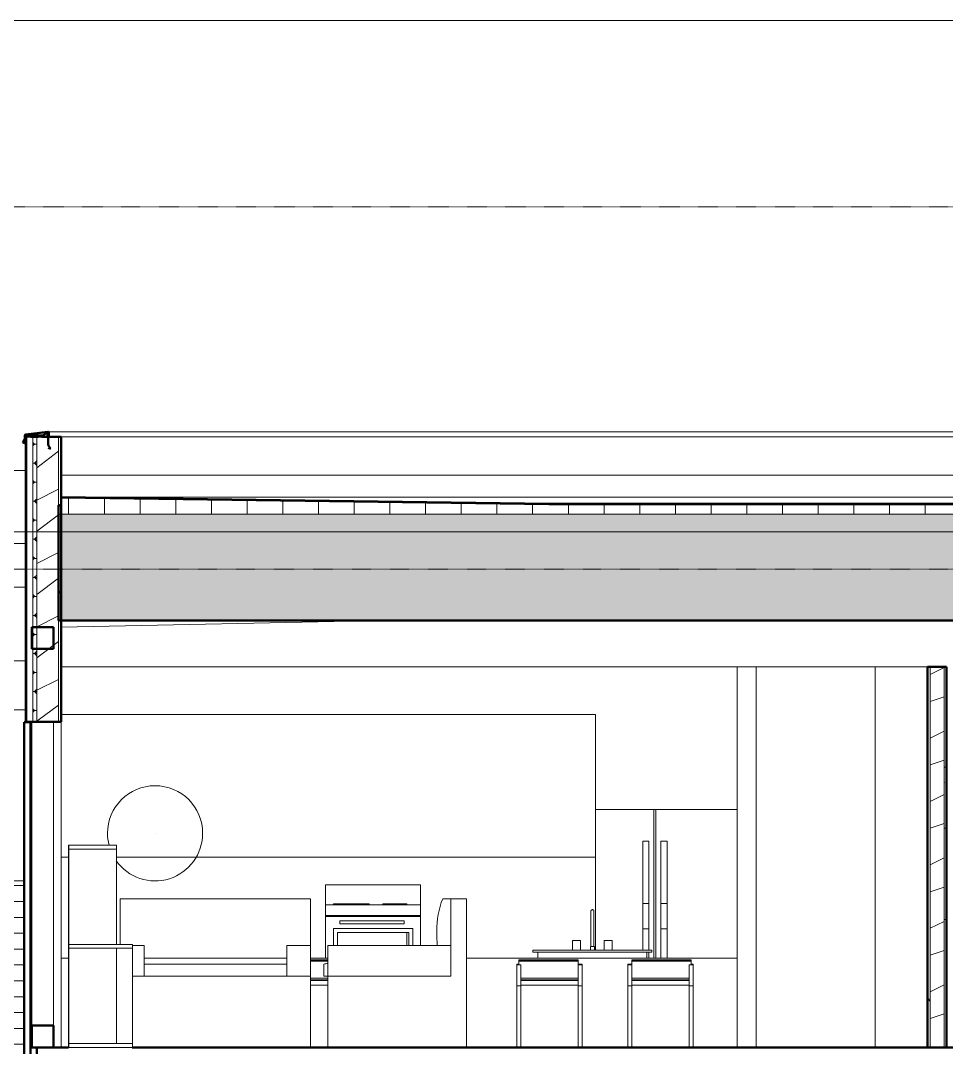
# Model space of a CAD drawing. Header units: inches. Extents: x -4169 to 1833, y -300 to 585.
# Drawn here: x -837.1 to -603.6, y 268 to 527 of the extents above; entities that cross this region are included whole.
import ezdxf

# ---------------------------------------------------------------- set-up
doc = ezdxf.new("R2010")
doc.units = ezdxf.units.IN
doc.header["$MEASUREMENT"] = 0
doc.linetypes.add('Aligning Line 1_8_', pattern=[0.25, 0.125, -0.125])
doc.linetypes.add('Grid Line 1_2_', pattern=[0.875, 0.5, -0.125, 0.125, -0.125])
for name, color, linetype, lineweight in [('0-4', 7, 'Continuous', 9), ('0-7', 130, 'Continuous', 5), ('0-8', 253, 'Continuous', 9), ('A-FLOR-2', 192, 'Continuous', 50), ('A-FLOR-LEVL-1', 51, 'Grid Line 1_2_', 9), ('A-GENM', 5, 'Continuous', 9), ('A-GLAZ-CWMG', 51, 'Continuous', 9), ('A-GLAZ-CWMG-3', 51, 'Continuous', 50), ('A-ROOF', 132, 'Continuous', 13), ('A-ROOF-1', 132, 'Continuous', 50), ('A-ROOF-PATT-1', 132, 'Continuous', 9), ('A-WALL', 113, 'Continuous', 13), ('A-WALL-1', 250, 'Continuous', 50), ('A-WALL-2', 10, 'Continuous', 13), ('A-WALL-3', 113, 'Continuous', 50), ('A-WALL-PATT-1', 7, 'Continuous', 9), ('A-WALL-PATT-2', 253, 'Continuous', 9), ('A-WALL-PATT-5', 111, 'Continuous', 9), ('E-LITE-EQPM-1', 253, 'Continuous', 9), ('G-ANNO-SYMB', 111, 'Aligning Line 1_8_', 9), ('G-ANNO-SYMB-1', 254, 'Aligning Line 1_8_', 9), ('G-ANNO-SYMB-2', 147, 'Aligning Line 1_8_', 9), ('I-FURN', 30, 'Continuous', 9), ('I-FURN-1', 7, 'Continuous', 9), ('P-SANR-FIXT-1', 7, 'Continuous', 9), ('Q-CASE-1', 7, 'Continuous', 9), ('Q-SPCQ-1', 7, 'Continuous', 9)]:
    doc.layers.add(name, color=color, linetype=linetype, lineweight=lineweight)
pattern_1 = [(0, (-10964.796, 146.633), (30.72, 7.68), [1.267, -21.773, 1.267, -21.773, -122.88]), (0, (-10964.796, 146.633), (30.72, 7.68), [-46.08, 1.267, -44.813, 1.267, -21.773, -53.76]), (0, (-10964.796, 146.633), (30.72, 7.68), [-115.2, 1.267, -14.093, 1.267, -37.133]), (120, (-10953.276, 150.473), (-22.011075, 22.7643), [1.267, -21.773, 1.267, -21.773, -122.88]), (120, (-10953.276, 150.473), (-22.011075, 22.7643), [-46.08, 1.267, -44.813, 1.267, -21.773, -53.76]), (120, (-10953.276, 150.473), (-22.011075, 22.7643), [-115.2, 1.267, -14.093, 1.267, -37.133]), (240, (-10949.436, 165.833), (-8.708925, -30.4443), [1.267, -21.773, 1.267, -21.773, -122.88]), (240, (-10949.436, 165.833), (-8.708925, -30.4443), [-46.08, 1.267, -44.813, 1.267, -21.773, -53.76]), (240, (-10949.436, 165.833), (-8.708925, -30.4443), [-115.2, 1.267, -14.093, 1.267, -37.133])]
pattern_2 = [(0, (317.997, 146.633), (0, 4.798), []), (315, (317.997, 146.633), (4.798427, 0), [6.786, -6.786]), (45, (317.997, 146.633), (4.798427, 0), [6.786, -6.786])]
pattern_3 = [(216.87, (324.395, 162.627), (47.980943, 31.987086), [7.997, -71.971]), (206.565, (333.991, 157.829), (-15.993714, -15.994133), [17.881, -17.881]), (198.435, (333.991, 149.832), (-31.98674, -15.99388), [10.115, -40.461])]
pattern_4 = [(0, (317.997, 146.633), (30.72, 7.68), [1.267, -21.773, 1.267, -21.773, -122.88]), (0, (317.997, 146.633), (30.72, 7.68), [-46.08, 1.267, -44.813, 1.267, -21.773, -53.76]), (0, (317.997, 146.633), (30.72, 7.68), [-115.2, 1.267, -14.093, 1.267, -37.133]), (120, (329.517, 150.473), (-22.011075, 22.7643), [1.267, -21.773, 1.267, -21.773, -122.88]), (120, (329.517, 150.473), (-22.011075, 22.7643), [-46.08, 1.267, -44.813, 1.267, -21.773, -53.76]), (120, (329.517, 150.473), (-22.011075, 22.7643), [-115.2, 1.267, -14.093, 1.267, -37.133]), (240, (333.357, 165.833), (-8.708925, -30.4443), [1.267, -21.773, 1.267, -21.773, -122.88]), (240, (333.357, 165.833), (-8.708925, -30.4443), [-46.08, 1.267, -44.813, 1.267, -21.773, -53.76]), (240, (333.357, 165.833), (-8.708925, -30.4443), [-115.2, 1.267, -14.093, 1.267, -37.133])]

# ---------------------------------------------------------------- blocks, each defined once
blk = doc.blocks.new('Studio Light - 120V-1360589-BUILDING SECTION - EAST_WEST - LOOKING SOUTH')
at = {"layer": 'E-LITE-EQPM-1'}
blk.add_line((-12086, 190), (-12086, 190), dxfattribs=at)
blk.add_line((-12086, 190), (-12086, 190), dxfattribs=at)
for start, end in [(0, 180), (180, 194.5025), (215.1884, 360)]:
    blk.add_arc((-12086, 190), 12, start, end, dxfattribs=at)
blk = doc.blocks.new('CTR - 2nd Phase_rvt-2-BUILDING SECTION - EAST_WEST - LOOKING SOUTH')
at = {"layer": 'A-FLOR-LEVL-1'}
blk.add_line((-12558.48, 398), (-9609.49, 398), dxfattribs=at)
at = {"layer": 'G-ANNO-SYMB-1'}
for p, q in [((-12461.76, 526.95), (-9706.21, 526.95)), ((-12461.76, 388.59), (-9706.21, 388.59))]:
    blk.add_line(p, q, dxfattribs=at)
at = {"layer": '0-8'}
blk.add_blockref('Studio Light - 120V-1360589-BUILDING SECTION - EAST_WEST - LOOKING SOUTH', (0, 132), dxfattribs=at)
blk = doc.blocks.new('Refrigerator_-_Side-by-Side_6047 - 36_ X 30_-V112-BUILDING SECTION - EAST_WEST - LOOKING SOUTH')
at = {"layer": 'Q-SPCQ-1'}
for p, q in [((-11960.19, 196), (-11974.94, 196)), ((-11974.94, 196), (-11974.94, 160.5)), ((-11959.69, 196), (-11960.19, 196)), ((-11960.19, 158.5), (-11960.19, 196)), ((-11939.19, 196), (-11959.69, 196)), ((-11959.69, 196), (-11959.69, 158.5)), ((-11939.19, 158.5), (-11939.19, 196)), ((-11962.97, 172.29), (-11962.97, 188)), ((-11961.45, 188), (-11962.97, 188)), ((-11961.45, 188), (-11961.45, 172.29)), ((-11958.43, 172.29), (-11958.43, 188)), ((-11958.43, 188), (-11956.91, 188)), ((-11956.91, 188), (-11956.91, 172.29)), ((-11962.97, 165.94), (-11962.97, 172.29)), ((-11961.45, 172.29), (-11962.97, 172.29)), ((-11961.45, 172.29), (-11961.45, 165.94)), ((-11958.43, 165.94), (-11958.43, 172.29)), ((-11958.43, 172.29), (-11956.91, 172.29)), ((-11956.91, 172.29), (-11956.91, 165.94)), ((-11962.97, 160.5), (-11962.97, 165.94)), ((-11961.45, 165.94), (-11962.97, 165.94)), ((-11961.45, 165.94), (-11961.45, 160.5)), ((-11958.43, 158.5), (-11958.43, 165.94)), ((-11958.43, 165.94), (-11956.91, 165.94)), ((-11956.91, 165.94), (-11956.91, 158.5)), ((-11961.45, 160), (-11961.45, 158.5))]:
    blk.add_line(p, q, dxfattribs=at)
blk = doc.blocks.new('Range - 24_ x 24_-V113-BUILDING SECTION - EAST_WEST - LOOKING SOUTH')
at = {"layer": 'Q-SPCQ-1'}
for p, q in [((-12043.03, 172), (-12043.03, 177)), ((-12043.03, 177), (-12019.03, 177)), ((-12019.03, 177), (-12019.03, 172)), ((-12019.03, 172), (-12043.03, 172)), ((-12043.03, 172), (-12043.03, 169.26)), ((-12041.03, 172.25), (-12041.03, 172)), ((-12041.03, 172.25), (-12040.05, 172.25)), ((-12040.03, 172.25), (-12040.03, 172)), ((-12040.03, 172.25), (-12033.03, 172.25)), ((-12033.03, 172), (-12033.03, 172.25)), ((-12033.01, 172.25), (-12032.03, 172.25)), ((-12032.03, 172), (-12032.03, 172.25)), ((-12028.53, 172.25), (-12028.53, 172)), ((-12028.53, 172.25), (-12022.53, 172.25)), ((-12022.53, 172), (-12022.53, 172.25)), ((-12019.03, 169.26), (-12019.03, 172)), ((-12043.03, 169.26), (-12043.03, 169.01)), ((-12043.03, 169.26), (-12019.03, 169.26)), ((-12019.03, 169.01), (-12043.03, 169.01)), ((-12043.03, 169.01), (-12043.03, 158.5)), ((-12042.03, 169.01), (-12042.03, 169.26)), ((-12020.03, 169.26), (-12020.03, 169.01)), ((-12019.03, 169.01), (-12019.03, 169.26)), ((-12019.03, 161.75), (-12019.03, 169.01)), ((-12021.03, 166), (-12041.03, 166)), ((-12041.03, 166), (-12041.03, 161.75)), ((-12023.16, 167.9), (-12039.42, 167.9)), ((-12039.42, 167.9), (-12039.42, 167.15)), ((-12039.42, 167.15), (-12023.16, 167.15)), ((-12023.16, 167.15), (-12023.16, 167.9)), ((-12021.03, 161.75), (-12021.03, 166)), ((-12040.03, 161.75), (-12040.03, 165)), ((-12040.03, 165), (-12022.03, 165)), ((-12022.53, 161.75), (-12022.53, 165)), ((-12022.03, 165), (-12022.03, 161.75))]:
    blk.add_line(p, q, dxfattribs=at)
blk = doc.blocks.new('OD_CW_Base Cabinet - OD_CW_Base Cabinet-1985825-BUILDING SECTION - EAST_WEST - LOOKING SOUTH')
at = {"layer": 'Q-CASE-1'}
blk.add_line((-12107.86, 158.5), (-12109.71, 158.5), dxfattribs=at)
blk = doc.blocks.new('Sink Kitchen-Single - 30_ x 21_-V114-BUILDING SECTION - EAST_WEST - LOOKING SOUTH')
at = {"layer": 'P-SANR-FIXT-1'}
for p, q in [((-11976.1, 167.87), (-11976.1, 161.5)), ((-11976.1, 167.87), (-11976.1, 166.5)), ((-11976.09, 166.5), (-11976.09, 166.5)), ((-11975.35, 161.5), (-11975.35, 167.87)), ((-11975.35, 166.5), (-11975.35, 167.87)), ((-11975.35, 166.5), (-11975.35, 166.5)), ((-11980.72, 163), (-11980.72, 160.5)), ((-11980.72, 163), (-11978.72, 163)), ((-11978.72, 160.5), (-11978.72, 163)), ((-11976.22, 161.5), (-11976.22, 160.5)), ((-11976.22, 161.5), (-11975.22, 161.5)), ((-11975.22, 160.5), (-11975.22, 161.5)), ((-11972.72, 163), (-11972.72, 160.5)), ((-11972.72, 163), (-11970.72, 163)), ((-11970.72, 160.5), (-11970.72, 163)), ((-11990.72, 160.5), (-11960.72, 160.5)), ((-11990.72, 160.5), (-11990.72, 160)), ((-11960.72, 160), (-11990.72, 160)), ((-11989.47, 160), (-11989.47, 158.5)), ((-11961.97, 158.5), (-11961.97, 160)), ((-11960.72, 160), (-11960.72, 160.5))]:
    blk.add_line(p, q, dxfattribs=at)
at = {"layer": 'P-SANR-FIXT-1', "flags": 128}
for points in [[(-11976.1, 170.37), (-11976.1, 170.39), (-11976.09, 170.4), (-11976.09, 170.42), (-11976.09, 170.43), (-11976.09, 170.45), (-11976.08, 170.46), (-11976.08, 170.48), (-11976.08, 170.49), (-11976.07, 170.51), (-11976.07, 170.52), (-11976.06, 170.53), (-11976.05, 170.55), (-11976.05, 170.56), (-11976.04, 170.57), (-11976.03, 170.59), (-11976.02, 170.6), (-11976.01, 170.61), (-11976, 170.62), (-11975.99, 170.63), (-11975.98, 170.64), (-11975.97, 170.65), (-11975.96, 170.66), (-11975.95, 170.67), (-11975.94, 170.68), (-11975.92, 170.69), (-11975.91, 170.7), (-11975.9, 170.71), (-11975.88, 170.71), (-11975.87, 170.72), (-11975.86, 170.72), (-11975.84, 170.73), (-11975.83, 170.73), (-11975.81, 170.74), (-11975.8, 170.74), (-11975.78, 170.74), (-11975.77, 170.75), (-11975.75, 170.75), (-11975.74, 170.75), (-11975.72, 170.75), (-11975.72, 170.75)], [(-11976.1, 170.37), (-11976.1, 170.37), (-11976.1, 170.37), (-11976.1, 170.36), (-11976.1, 170.34), (-11976.1, 170.33), (-11976.1, 170.3), (-11976.1, 170.28), (-11976.1, 170.25), (-11976.1, 170.21), (-11976.1, 170.18), (-11976.1, 170.14), (-11976.1, 170.09), (-11976.1, 170.04), (-11976.1, 169.99), (-11976.1, 169.94), (-11976.1, 169.88), (-11976.1, 169.82), (-11976.1, 169.75), (-11976.1, 169.69), (-11976.1, 169.62), (-11976.1, 169.54), (-11976.1, 169.47), (-11976.1, 169.39), (-11976.1, 169.31), (-11976.1, 169.23), (-11976.1, 169.14), (-11976.1, 169.05), (-11976.1, 168.96), (-11976.1, 168.87), (-11976.1, 168.78), (-11976.1, 168.69), (-11976.1, 168.59), (-11976.1, 168.5), (-11976.1, 168.4), (-11976.1, 168.3), (-11976.1, 168.2), (-11976.1, 168.1), (-11976.1, 168), (-11976.1, 167.9), (-11976.1, 167.87)], [(-11976.1, 170.3), (-11976.1, 170.32), (-11976.1, 170.34), (-11976.1, 170.35), (-11976.1, 170.36), (-11976.1, 170.37), (-11976.1, 170.37)], [(-11976.1, 167.87), (-11976.1, 167.97), (-11976.1, 168.07), (-11976.1, 168.17), (-11976.1, 168.27), (-11976.1, 168.37), (-11976.1, 168.47), (-11976.1, 168.57), (-11976.1, 168.66), (-11976.1, 168.76), (-11976.1, 168.85), (-11976.1, 168.94), (-11976.1, 169.03), (-11976.1, 169.12), (-11976.1, 169.2), (-11976.1, 169.29), (-11976.1, 169.37), (-11976.1, 169.45), (-11976.1, 169.52), (-11976.1, 169.6), (-11976.1, 169.67), (-11976.1, 169.74), (-11976.1, 169.8), (-11976.1, 169.86), (-11976.1, 169.92), (-11976.1, 169.98), (-11976.1, 170.03), (-11976.1, 170.08), (-11976.1, 170.13), (-11976.1, 170.17)], [(-11975.72, 170.75), (-11975.71, 170.75), (-11975.69, 170.75), (-11975.68, 170.75), (-11975.66, 170.75), (-11975.65, 170.74), (-11975.63, 170.74), (-11975.62, 170.74), (-11975.6, 170.73), (-11975.59, 170.73), (-11975.57, 170.72), (-11975.56, 170.71), (-11975.55, 170.71), (-11975.53, 170.7), (-11975.52, 170.69), (-11975.51, 170.68), (-11975.5, 170.68), (-11975.48, 170.67), (-11975.47, 170.66), (-11975.46, 170.65), (-11975.45, 170.64), (-11975.44, 170.63), (-11975.43, 170.61), (-11975.42, 170.6), (-11975.41, 170.59), (-11975.4, 170.58), (-11975.4, 170.56), (-11975.39, 170.55), (-11975.38, 170.54), (-11975.38, 170.52), (-11975.37, 170.51), (-11975.37, 170.5), (-11975.36, 170.48), (-11975.36, 170.47), (-11975.35, 170.45), (-11975.35, 170.44), (-11975.35, 170.42), (-11975.35, 170.41), (-11975.35, 170.39), (-11975.35, 170.38), (-11975.35, 170.37)], [(-11975.35, 167.87), (-11975.35, 167.97), (-11975.35, 168.07), (-11975.35, 168.17), (-11975.35, 168.27), (-11975.35, 168.37), (-11975.35, 168.47), (-11975.35, 168.57), (-11975.35, 168.66), (-11975.35, 168.76), (-11975.35, 168.85), (-11975.35, 168.94), (-11975.35, 169.03), (-11975.35, 169.12), (-11975.35, 169.2), (-11975.35, 169.29), (-11975.35, 169.37), (-11975.35, 169.45), (-11975.35, 169.52), (-11975.35, 169.6), (-11975.35, 169.67), (-11975.35, 169.74), (-11975.35, 169.8), (-11975.35, 169.86), (-11975.35, 169.92), (-11975.35, 169.98), (-11975.35, 170.03), (-11975.35, 170.08), (-11975.35, 170.13), (-11975.35, 170.17), (-11975.35, 170.21), (-11975.35, 170.24), (-11975.35, 170.27), (-11975.35, 170.3), (-11975.35, 170.32), (-11975.35, 170.34), (-11975.35, 170.35), (-11975.35, 170.36), (-11975.35, 170.37), (-11975.35, 170.37), (-11975.35, 170.37)], [(-11975.35, 170.37), (-11975.35, 170.37), (-11975.35, 170.36), (-11975.35, 170.34), (-11975.35, 170.33), (-11975.35, 170.3), (-11975.35, 170.28)], [(-11975.35, 170.14), (-11975.35, 170.09), (-11975.35, 170.04), (-11975.35, 169.99), (-11975.35, 169.94), (-11975.35, 169.88), (-11975.35, 169.82), (-11975.35, 169.75), (-11975.35, 169.69), (-11975.35, 169.62), (-11975.35, 169.54), (-11975.35, 169.47), (-11975.35, 169.39), (-11975.35, 169.31), (-11975.35, 169.23), (-11975.35, 169.14), (-11975.35, 169.05), (-11975.35, 168.96), (-11975.35, 168.87), (-11975.35, 168.78), (-11975.35, 168.69), (-11975.35, 168.59), (-11975.35, 168.5), (-11975.35, 168.4), (-11975.35, 168.3), (-11975.35, 168.2), (-11975.35, 168.1), (-11975.35, 168), (-11975.35, 167.9), (-11975.35, 167.87)]]:
    blk.add_lwpolyline(points, dxfattribs=at)
blk = doc.blocks.new('OD_CW_Base Cabinet - OD_CW_Base Cabinet-V152-BUILDING SECTION - EAST_WEST - LOOKING SOUTH')
at = {"layer": 'Q-CASE-1'}
for p, q in [((-12042.46, 290.5), (-12046.79, 290.5)), ((-11939.19, 290.5), (-12007.46, 290.5)), ((-11939.19, 290.5), (-11939.19, 268))]:
    blk.add_line(p, q, dxfattribs=at)
blk = doc.blocks.new('Bar_Stool_6722_1_ - Bar_Stool_6722_1_-V84-BUILDING SECTION - EAST_WEST - LOOKING SOUTH')
at = {"layer": 'I-FURN-1'}
for p, q in [((-10133, 290.12), (-10148, 290.12)), ((-10148, 289.98), (-10148, 290.12)), ((-10133, 290.12), (-10133, 289.98)), ((-10148.5, 289.01), (-10148.5, 288.84)), ((-10148, 289.01), (-10148.5, 289.01)), ((-10148.5, 288.84), (-10147.5, 288.84)), ((-10148.5, 288.84), (-10148.5, 283.5)), ((-10148, 289.73), (-10148, 289.98)), ((-10148, 289.98), (-10133, 289.98)), ((-10148, 288.84), (-10148, 289.73)), ((-10148, 289.73), (-10133, 289.73)), ((-10147.5, 288.84), (-10147.5, 283.5)), ((-10133, 289.98), (-10133, 289.73)), ((-10133, 289.73), (-10133, 288.84)), ((-10132, 289.01), (-10133, 289.01)), ((-10133, 288.84), (-10132, 288.84)), ((-10133, 288.84), (-10133, 283.5)), ((-10132, 288.84), (-10132, 289.01)), ((-10132, 288.84), (-10132, 283.5)), ((-10147.5, 285.46), (-10133, 285.46)), ((-10133, 285.04), (-10147.5, 285.04)), ((-10147.5, 284.86), (-10133, 284.86)), ((-10148.5, 283.5), (-10147.5, 283.5)), ((-10148.5, 268), (-10148.5, 283.5)), ((-10147.5, 283.75), (-10133, 283.75)), ((-10147.5, 283.5), (-10147.5, 268)), ((-10133, 283.5), (-10132, 283.5)), ((-10133, 268), (-10133, 283.5)), ((-10132, 283.5), (-10132, 268))]:
    blk.add_line(p, q, dxfattribs=at)
blk = doc.blocks.new('OD_CW_Upper Cabinet - OD_CW_Upper Cabinet-1985827-BUILDING SECTION - EAST_WEST - LOOKING SOUTH')
at = {"layer": 'Q-CASE-1'}
for p, q in [((-11974.94, 220), (-12109.71, 220)), ((-11974.94, 196), (-11974.94, 220)), ((-12109.71, 184), (-12107.86, 184)), ((-12095.74, 184), (-11974.94, 184))]:
    blk.add_line(p, q, dxfattribs=at)
blk = doc.blocks.new('Bar_Stool_6722_1_ - Bar_Stool_6722_1_-V115-BUILDING SECTION - EAST_WEST - LOOKING SOUTH')
at = {"layer": 'I-FURN-1'}
for p, q in [((-12042.46, 158.12), (-12046.79, 158.12)), ((-12046.79, 157.98), (-12042.46, 157.98)), ((-12046.79, 157.73), (-12042.46, 157.73)), ((-12046.79, 153.46), (-12042.46, 153.46)), ((-12042.46, 153.04), (-12046.79, 153.04)), ((-12046.79, 152.86), (-12042.46, 152.86)), ((-12046.79, 151.75), (-12042.46, 151.75))]:
    blk.add_line(p, q, dxfattribs=at)
blk = doc.blocks.new('Entertainment_Center_14771 - Entertainment_Center_14771-V93-BUILDING SECTION - EAST_WEST - LOOKING SOUTH')
at = {"layer": 'I-FURN-1'}
for p, q in [((-11747.19, 318), (-11747.19, 319)), ((-11747.06, 319), (-11747.19, 319)), ((-11747.06, 319), (-11747.06, 318)), ((-11747.06, 319), (-11735.06, 319)), ((-11747.06, 318), (-11747.06, 319)), ((-11735.06, 318), (-11735.06, 319)), ((-11747.19, 294), (-11747.19, 318)), ((-11747.06, 318), (-11747.06, 294)), ((-11735.06, 318), (-11747.06, 318)), ((-11747.06, 318), (-11735.06, 318)), ((-11747.06, 294), (-11747.06, 318)), ((-11735.06, 294), (-11735.06, 318)), ((-11747.19, 293), (-11747.19, 294)), ((-11747.06, 294), (-11747.19, 294)), ((-11747.19, 269), (-11747.19, 293)), ((-11747.06, 294), (-11747.06, 293)), ((-11747.06, 294), (-11731.06, 294)), ((-11747.06, 293), (-11747.06, 294)), ((-11747.06, 293), (-11747.06, 269)), ((-11731.06, 293), (-11747.06, 293)), ((-11747.06, 293), (-11735.06, 293)), ((-11747.06, 269), (-11747.06, 293)), ((-11735.06, 269), (-11735.06, 293)), ((-11731.06, 293), (-11731.06, 294)), ((-11731.06, 269), (-11731.06, 293)), ((-11731.03, 291.87), (-11731.03, 292.87)), ((-11731.03, 269.12), (-11731.03, 270.12)), ((-11747.19, 268), (-11747.19, 269)), ((-11747.06, 268), (-11747.19, 268)), ((-11747.06, 269), (-11747.06, 268)), ((-11735.06, 269), (-11747.06, 269)), ((-11747.06, 269), (-11731.06, 269)), ((-11747.06, 268), (-11747.06, 269)), ((-11731.06, 268), (-11747.06, 268)), ((-11731.06, 268), (-11731.06, 269))]:
    blk.add_line(p, q, dxfattribs=at)
blk = doc.blocks.new('Couch-Both_Arms-Generic - 1-V94-BUILDING SECTION - EAST_WEST - LOOKING SOUTH')
at = {"layer": 'I-FURN'}
for p, q in [((-11638.42, 305.5), (-11640.42, 305.5)), ((-11638.42, 293.75), (-11638.42, 305.5)), ((-11641.92, 297.37), (-11641.92, 297.12)), ((-11638.42, 293.75), (-11669.42, 293.75)), ((-11669.42, 293.75), (-11669.42, 286)), ((-11638.42, 286), (-11638.42, 293.75)), ((-11670.42, 286), (-11670.42, 289)), ((-11669.42, 286), (-11670.42, 286)), ((-11669.42, 286), (-11638.42, 286))]:
    blk.add_line(p, q, dxfattribs=at)
for centre, radius, start, end in [((-11619.17, 297.37), 22.76, 159.0802, 180), ((-11594.41, 297.12), 47.51, 180, 184.0748), ((-11654.55, 205.74), 84.76, 100.111, 100.7955)]:
    blk.add_arc(centre, radius, start, end, dxfattribs=at)
at = {"layer": 'I-FURN-1'}
for p, q in [((-11638.42, 305.5), (-11634.42, 305.5)), ((-11634.42, 305.5), (-11634.42, 268)), ((-11669.42, 268), (-11669.42, 286))]:
    blk.add_line(p, q, dxfattribs=at)
blk = doc.blocks.new('Couch-Both_Arms-Generic - 2-V91-BUILDING SECTION - EAST_WEST - LOOKING SOUTH')
at = {"layer": 'I-FURN'}
for p, q in [((-11369.66, 305.5), (-11417.66, 305.5)), ((-11417.66, 305.5), (-11417.66, 294)), ((-11369.66, 293.75), (-11369.66, 305.5)), ((-11411.66, 293.75), (-11414.61, 293.75)), ((-11411.66, 290.5), (-11411.66, 293.75)), ((-11369.66, 293.75), (-11375.66, 293.75)), ((-11375.66, 293.75), (-11375.66, 290.5)), ((-11369.66, 286), (-11369.66, 293.75)), ((-11375.66, 290.5), (-11411.66, 290.5)), ((-11411.66, 290.5), (-11411.66, 286)), ((-11375.66, 286), (-11375.66, 290.5)), ((-11411.66, 289), (-11375.66, 289)), ((-11414.61, 286), (-11411.66, 286)), ((-11411.66, 286), (-11375.66, 286)), ((-11375.66, 286), (-11369.66, 286))]:
    blk.add_line(p, q, dxfattribs=at)
at = {"layer": 'I-FURN-1'}
blk.add_line((-11369.66, 286), (-11369.66, 268), dxfattribs=at)
blk = doc.blocks.new('Bar_Stool_6722_1_ - Bar_Stool_6722_1_-V155-BUILDING SECTION - EAST_WEST - LOOKING SOUTH')
at = {"layer": 'I-FURN-1'}
for p, q in [((-11950.78, 290.12), (-11965.78, 290.12)), ((-11965.78, 289.98), (-11965.78, 290.12)), ((-11950.78, 290.12), (-11950.78, 289.98)), ((-11965.78, 289.01), (-11966.78, 289.01)), ((-11966.78, 289.01), (-11966.78, 288.84)), ((-11966.78, 288.84), (-11965.78, 288.84)), ((-11966.78, 283.5), (-11966.78, 288.84)), ((-11965.78, 289.73), (-11965.78, 289.98)), ((-11965.78, 289.98), (-11950.78, 289.98)), ((-11965.78, 288.84), (-11965.78, 289.73)), ((-11965.78, 289.73), (-11950.78, 289.73)), ((-11965.78, 283.5), (-11965.78, 288.84)), ((-11951.28, 288.84), (-11950.28, 288.84)), ((-11951.28, 283.5), (-11951.28, 288.84)), ((-11950.78, 289.98), (-11950.78, 289.73)), ((-11950.78, 289.73), (-11950.78, 288.84)), ((-11950.28, 289.01), (-11950.78, 289.01)), ((-11950.28, 288.84), (-11950.28, 289.01)), ((-11950.28, 283.5), (-11950.28, 288.84)), ((-11965.78, 285.46), (-11951.28, 285.46)), ((-11951.28, 285.04), (-11965.78, 285.04)), ((-11965.78, 284.86), (-11951.28, 284.86)), ((-11966.78, 283.5), (-11965.78, 283.5)), ((-11966.78, 268), (-11966.78, 283.5)), ((-11965.78, 283.75), (-11951.28, 283.75)), ((-11965.78, 283.5), (-11965.78, 268)), ((-11951.28, 283.5), (-11950.28, 283.5)), ((-11951.28, 268), (-11951.28, 283.5)), ((-11950.28, 283.5), (-11950.28, 268))]:
    blk.add_line(p, q, dxfattribs=at)
blk = doc.blocks.new('CTR - 1st Phase - Unit Layouts_rvt-2-BUILDING SECTION - EAST_WEST - LOOKING SOUTH')
at = {"layer": 'A-WALL-PATT-1'}
h = blk.add_hatch(dxfattribs=at)
h.set_pattern_fill('FP_21', color=256, style=0, pattern_type=2)
h.set_pattern_definition(pattern_1)
h.paths.add_polyline_path([(-11890.56, 268), (-11890.56, 364), (-11891.19, 364), (-11891.19, 268)], flags=0)
h = blk.add_hatch(dxfattribs=at)
h.set_pattern_fill('FP_21', color=256, style=0, pattern_type=2)
h.set_pattern_definition(pattern_1)
h.paths.add_polyline_path([(-11886.44, 268), (-11886.44, 364), (-11887.06, 364), (-11887.06, 268)], flags=0)
at = {"layer": 'A-WALL-PATT-2'}
h = blk.add_hatch(dxfattribs=at)
h.set_pattern_fill('FP_24', color=256, style=0, pattern_type=2)
h.set_pattern_definition([(216.87, (-10958.398, 162.627), (47.980943, 31.987086), [7.997, -71.971]), (206.565, (-10948.802, 157.829), (-15.993714, -15.994133), [17.881, -17.881]), (198.435, (-10948.802, 149.832), (-31.98674, -15.99388), [10.115, -40.461])])
h.paths.add_polyline_path([(-11887.06, 268), (-11887.06, 364), (-11890.56, 364), (-11890.56, 268)], flags=0)
at = {"layer": 'A-WALL-1'}
for p, q in [((-11891.19, 364), (-11891.19, 268)), ((-11886.44, 364), (-11891.19, 364)), ((-11886.44, 268), (-11886.44, 364)), ((-11891.19, 268), (-11886.44, 268))]:
    blk.add_line(p, q, dxfattribs=at)
at = {"layer": 'A-WALL-2'}
for p, q in [((-11939.19, 364), (-12109.71, 364)), ((-11939.19, 328), (-11939.19, 364)), ((-11934.44, 364), (-11939.19, 364)), ((-11904.38, 364), (-11934.44, 364)), ((-11934.44, 364), (-11934.44, 268)), ((-11904.38, 268), (-11904.38, 364)), ((-11904.38, 364), (-11899.63, 364)), ((-11891.19, 364), (-11899.63, 364)), ((-11890.56, 268), (-11890.56, 364)), ((-11887.06, 268), (-11887.06, 364))]:
    blk.add_line(p, q, dxfattribs=at)
at = {"layer": '0-4'}
for name, p in [('OD_CW_Upper Cabinet - OD_CW_Upper Cabinet-1985827-BUILDING SECTION - EAST_WEST - LOOKING SOUTH', (0, 132)), ('Refrigerator_-_Side-by-Side_6047 - 36_ X 30_-V112-BUILDING SECTION - EAST_WEST - LOOKING SOUTH', (0, 132)), ('Entertainment_Center_14771 - Entertainment_Center_14771-V93-BUILDING SECTION - EAST_WEST - LOOKING SOUTH', (-360.67, 0)), ('Range - 24_ x 24_-V113-BUILDING SECTION - EAST_WEST - LOOKING SOUTH', (0, 132)), ('Couch-Both_Arms-Generic - 2-V91-BUILDING SECTION - EAST_WEST - LOOKING SOUTH', (-677.12, 0)), ('Couch-Both_Arms-Generic - 1-V94-BUILDING SECTION - EAST_WEST - LOOKING SOUTH', (-373.04, 0)), ('Sink Kitchen-Single - 30_ x 21_-V114-BUILDING SECTION - EAST_WEST - LOOKING SOUTH', (0, 132)), ('OD_CW_Base Cabinet - OD_CW_Base Cabinet-1985825-BUILDING SECTION - EAST_WEST - LOOKING SOUTH', (0, 132)), ('OD_CW_Base Cabinet - OD_CW_Base Cabinet-V152-BUILDING SECTION - EAST_WEST - LOOKING SOUTH', (0, 0)), ('Bar_Stool_6722_1_ - Bar_Stool_6722_1_-V115-BUILDING SECTION - EAST_WEST - LOOKING SOUTH', (0, 132)), ('Bar_Stool_6722_1_ - Bar_Stool_6722_1_-V84-BUILDING SECTION - EAST_WEST - LOOKING SOUTH', (-1846.28, 0)), ('Bar_Stool_6722_1_ - Bar_Stool_6722_1_-V155-BUILDING SECTION - EAST_WEST - LOOKING SOUTH', (0, 0))]:
    blk.add_blockref(name, p, dxfattribs=at)
blk = doc.blocks.new('CTR  - Topography_rvt-2-BUILDING SECTION - EAST_WEST - LOOKING SOUTH')
at = {"layer": 'G-ANNO-SYMB-2'}
blk.add_line((-12461.76, 480), (-9742.88, 480), dxfattribs=at)
blk = doc.blocks.new('CTR - 1st Phase - Common Walls_rvt-2-BUILDING SECTION - EAST_WEST - LOOKING SOUTH')
at = {"layer": 'A-FLOR-LEVL-1'}
blk.add_line((-12558.48, 398), (-9609.49, 398), dxfattribs=at)
at = {"layer": 'G-ANNO-SYMB-2'}
for p, q in [((-12428.12, 526.95), (-9706.24, 526.95)), ((-12363.34, 526.95), (-9706.24, 526.95)), ((-12461.76, 480), (-9706.21, 480))]:
    blk.add_line(p, q, dxfattribs=at)
blk = doc.blocks.new('Basic Wall _ EXT - FIBER CEMENT - SMALL - ___-1820300-BUILDING SECTION - EAST_WEST - LOOKING SOUTH')
at = {"layer": 'A-WALL'}
for p, q in [((-12118.46, 422), (-12118.34, 422)), ((-12118.34, 422), (-12117.29, 422)), ((-12115.52, 422), (-12115.52, 421.96)), ((-12115.52, 421.96), (-12114.69, 421.96)), ((-12113.09, 422), (-12113.09, 419.94)), ((-12113.04, 419.77), (-12112.63, 419.11)), ((-12113.01, 419.94), (-12113.01, 422)), ((-12112.56, 419.15), (-12112.97, 419.81)), ((-12112.86, 422), (-12112.86, 419.99)), ((-12112.81, 419.81), (-12112.4, 419.19)), ((-12112.78, 419.99), (-12112.78, 422)), ((-12112.34, 419.23), (-12112.74, 419.86)), ((-12112.95, 419.12), (-12112.98, 419.05)), ((-12112.98, 419.05), (-12112.59, 418.85)), ((-12112.53, 418.91), (-12112.95, 419.12)), ((-12112.63, 419.11), (-12112.56, 419.15)), ((-12112.46, 418.95), (-12112.53, 418.91))]:
    blk.add_line(p, q, dxfattribs=at)
at = {"layer": 'A-WALL', "flags": 128}
for points in [[(-12118.59, 421.95), (-12118.53, 421.98), (-12118.46, 422)], [(-12114.69, 421.96), (-12114.61, 421.97), (-12114.54, 422)]]:
    blk.add_lwpolyline(points, dxfattribs=at)
at = {"layer": 'A-WALL'}
for centre, radius, start, end in [((-12112.76, 419.94), 0.329, 180, 211.7619), ((-12112.76, 419.94), 0.25, 180, 211.7619), ((-12112.53, 419.99), 0.329, 180, 212.7375), ((-12112.53, 419.99), 0.25, 180, 212.7375), ((-12112.55, 419.1), 0.25, 260.2634, 32.7375), ((-12112.55, 419.1), 0.171, 302.6192, 32.7375)]:
    blk.add_arc(centre, radius, start, end, dxfattribs=at)
at = {"layer": 'A-WALL-3'}
for p, q in [((-12118.86, 422.35), (-12118.86, 421.44)), ((-12118.78, 421.44), (-12118.78, 422.35)), ((-12113.06, 423.28), (-12118.64, 422.6)), ((-12118.57, 422.47), (-12118.64, 422.27)), ((-12118.64, 422.27), (-12118.56, 422.24)), ((-12118.63, 422.52), (-12113.05, 423.2)), ((-12117.01, 422.44), (-12118.57, 422.47)), ((-12118.56, 422.24), (-12118.51, 422.39)), ((-12118.51, 422.39), (-12117.09, 422.37)), ((-12118.16, 422.23), (-12118.16, 422.16)), ((-12117.09, 422.23), (-12118.16, 422.23)), ((-12118.16, 422.16), (-12117.01, 422.16)), ((-12117.09, 422.37), (-12117.09, 422.23)), ((-12117.01, 422.16), (-12117.01, 422.44)), ((-12113.42, 423.05), (-12114.53, 422.1)), ((-12114.48, 422.04), (-12113.37, 422.99)), ((-12113.09, 422.86), (-12113.09, 422)), ((-12113.01, 422), (-12113.01, 422.86)), ((-12112.86, 423.03), (-12112.86, 422)), ((-12112.78, 422), (-12112.78, 423.03)), ((-12118.9, 421.3), (-12119.37, 420.57)), ((-12119.37, 420.57), (-12119.18, 420.45)), ((-12119.26, 420.6), (-12118.83, 421.26)), ((-12119.14, 420.52), (-12119.26, 420.6)), ((-12118.75, 421.26), (-12119.14, 420.63)), ((-12119.14, 420.63), (-12119.07, 420.59)), ((-12119.07, 420.59), (-12118.68, 421.22)), ((-12118.7, 420.64), (-12118.98, 420.51)), ((-12118.94, 420.44), (-12118.67, 420.57)), ((-12118.71, 421.83), (-12118.71, 421.39)), ((-12118.67, 420.57), (-12118.7, 420.64)), ((-12118.63, 421.39), (-12118.63, 421.83)), ((-12117.29, 422.08), (-12118.46, 422.08)), ((-12117.29, 422), (-12117.29, 422.08)), ((-12114.69, 422.04), (-12115.52, 422.04)), ((-12115.52, 422.04), (-12115.52, 422))]:
    blk.add_line(p, q, dxfattribs=at)
at = {"layer": 'A-WALL-3', "flags": 128}
for points in [[(-12118.63, 421.83), (-12118.62, 421.89), (-12118.59, 421.95)], [(-12114.54, 422), (-12114.51, 422.02), (-12114.48, 422.04)]]:
    blk.add_lwpolyline(points, dxfattribs=at)
at = {"layer": 'A-WALL-3'}
for centre, radius, start, end in [((-12118.61, 422.35), 0.25, 96.9295, 180), ((-12118.61, 422.35), 0.171, 96.9295, 180), ((-12114.69, 422.29), 0.25, 270, 310.7229), ((-12113.26, 422.86), 0.25, 0, 130.7229), ((-12113.26, 422.86), 0.171, 0, 130.7229), ((-12113.03, 423.03), 0.25, 0, 96.9295), ((-12113.03, 423.03), 0.171, 0, 96.9295), ((-12119.05, 420.67), 0.25, 237.9895, 295.8255), ((-12119.05, 420.67), 0.171, 237.9895, 295.8255), ((-12119.11, 421.44), 0.25, 327.174, 0), ((-12119.11, 421.44), 0.329, 327.174, 0), ((-12118.96, 421.39), 0.25, 328.5676, 0), ((-12118.46, 421.83), 0.25, 90, 180), ((-12118.96, 421.39), 0.329, 328.5676, 0)]:
    blk.add_arc(centre, radius, start, end, dxfattribs=at)
blk = doc.blocks.new('Basic Wall _ EXT - FIBER CEMENT - SMALL - ___-1820301-BUILDING SECTION - EAST_WEST - LOOKING SOUTH')
at = {"layer": 'A-WALL'}
for p, q in [((-12114.1, 422.47), (-12118.57, 422.47)), ((-12117.09, 422.24), (-12118.56, 422.24)), ((-12114.13, 422.44), (-12117.01, 422.44)), ((-12114.46, 422.16), (-12117.01, 422.16)), ((-12112.89, 423.11), (-12113.26, 423.11)), ((-11252.98, 423.28), (-12113.03, 423.28)), ((-12119.08, 420.6), (-12119.26, 420.6)), ((-12118.81, 420.59), (-12119.07, 420.59)), ((-12119.05, 420.42), (-12118.58, 420.42)), ((-12118.58, 420.64), (-12118.7, 420.64)), ((-12118.58, 420.57), (-12118.67, 420.57)), ((-12118.63, 421.83), (-12118.63, 421.87)), ((-12118.51, 421.99), (-12118.46, 422)), ((-12114.51, 422.08), (-12117.29, 422.08)), ((-12114.54, 422), (-12114.48, 422.04)), ((-12112.46, 418.91), (-12112.53, 418.91))]:
    blk.add_line(p, q, dxfattribs=at)
at = {"layer": 'A-WALL', "flags": 128}
for points in [[(-12118.64, 422.6), (-12118.7, 422.59), (-12118.75, 422.56), (-12118.8, 422.52), (-12118.83, 422.47), (-12118.85, 422.41), (-12118.86, 422.35)], [(-12114.53, 422.1), (-12114.58, 422.07), (-12114.63, 422.05), (-12114.69, 422.04)], [(-12113.01, 422.86), (-12113.02, 422.92), (-12113.04, 422.98), (-12113.08, 423.03), (-12113.13, 423.07), (-12113.19, 423.1), (-12113.25, 423.11), (-12113.31, 423.11), (-12113.37, 423.09), (-12113.42, 423.05)], [(-12112.78, 423.03), (-12112.79, 423.09), (-12112.81, 423.15), (-12112.84, 423.2), (-12112.89, 423.24), (-12112.94, 423.27), (-12113, 423.28), (-12113.03, 423.28)], [(-12119.18, 420.45), (-12119.13, 420.43), (-12119.06, 420.42)], [(-12119.02, 420.5), (-12119.06, 420.49), (-12119.1, 420.5)], [(-12119.05, 420.42), (-12119, 420.42), (-12118.94, 420.44)], [(-12118.86, 421.44), (-12118.87, 421.39), (-12118.88, 421.35), (-12118.9, 421.3)], [(-12118.83, 421.26), (-12118.81, 421.32), (-12118.79, 421.38), (-12118.78, 421.44)], [(-12118.71, 421.39), (-12118.72, 421.35), (-12118.73, 421.3), (-12118.75, 421.26)], [(-12118.46, 422.08), (-12118.53, 422.07), (-12118.59, 422.05), (-12118.64, 422.01), (-12118.68, 421.95), (-12118.71, 421.89), (-12118.71, 421.83)], [(-12118.68, 421.22), (-12118.66, 421.28), (-12118.64, 421.33), (-12118.63, 421.39)], [(-12118.62, 421.89), (-12118.61, 421.91), (-12118.58, 421.95), (-12118.55, 421.98)], [(-12112.99, 419.85), (-12113.01, 419.89), (-12113.01, 419.94)], [(-12112.76, 419.9), (-12112.77, 419.95), (-12112.78, 419.99)]]:
    blk.add_lwpolyline(points, dxfattribs=at)
blk = doc.blocks.new('Rectangular Mullion - Stud - Base_Head-1769174-BUILDING SECTION - EAST_WEST - LOOKING SOUTH')
at = {"layer": 'A-GLAZ-CWMG-3'}
for p, q in [((-12111.59, 273.5), (-12117.09, 273.5)), ((-12117.09, 273.5), (-12117.09, 268)), ((-12111.59, 268), (-12111.59, 273.5)), ((-12117.09, 268), (-12111.59, 268))]:
    blk.add_line(p, q, dxfattribs=at)
blk = doc.blocks.new('Rectangular Mullion - Stud - Base_Head-1769176-BUILDING SECTION - EAST_WEST - LOOKING SOUTH')
at = {"layer": 'A-GLAZ-CWMG-3'}
for p, q in [((-12111.59, 374), (-12117.09, 374)), ((-12117.09, 374), (-12117.09, 368.5)), ((-12111.59, 368.5), (-12111.59, 374)), ((-12117.09, 368.5), (-12111.59, 368.5))]:
    blk.add_line(p, q, dxfattribs=at)
blk = doc.blocks.new('Rectangular Mullion - Stud - Vertical-1822694-BUILDING SECTION - EAST_WEST - LOOKING SOUTH')
at = {"layer": 'A-GLAZ-CWMG'}
for p, q in [((-12117.09, 350.12), (-12117.09, 273.5)), ((-12111.59, 350.12), (-12111.59, 273.5))]:
    blk.add_line(p, q, dxfattribs=at)
blk = doc.blocks.new('077123 - Manufactured Gutters and Downspouts - 077123 - Manufactured Gutters and Downspouts-2024313-BUILDING SECTION - EAST_WEST - LOOKING SOUTH')
at = {"layer": 'A-GENM'}
for p, q in [((-12129.25, 413.51), (-12118.59, 413.51)), ((-12118.59, 395.11), (-12129.25, 395.11)), ((-12125.9, 384.1), (-12118.59, 384.1)), ((-12122.56, 365.5), (-12118.59, 365.5)), ((-12118.59, 353.15), (-12122.56, 353.15)), ((-12122.56, 353.15), (-12118.59, 353.15))]:
    blk.add_line(p, q, dxfattribs=at)

msp = doc.modelspace()

# ---------------------------------------------------------------- hatches: boundary and pattern name
at = {"layer": 'A-ROOF-PATT-1'}
h = msp.add_hatch(dxfattribs=at)
h.set_pattern_fill('FP_38', color=256, style=0, pattern_type=2)
h.set_pattern_definition([(0, (317.997, 146.633), (0, 9), []), (90, (317.997, 146.633), (-9, 6e-16), [])])
h.paths.add_polyline_path([(-823.7587, 402.5193), (1293.7286, 402.5193), (1293.7286, 406.5193), (1199.8439, 404.8714), (1081.4416, 404.8727), (1028.6461, 406.5192), (950.4076, 404.8714), (787.6701, 404.8714), (667.5672, 406.5193), (593.3368, 404.8714), (457.1387, 404.9069), (369.6532, 406.5193), (258.223, 404.8714), (77.3461, 404.8714), (-31.6764, 406.5193), (-96.5215, 404.8714), (-285.5666, 404.8729), (-450.4957, 405.7409), (-534.2403, 404.8714), (-705.3565, 404.891), (-826.9214, 406.5193), (-826.9214, 402.5193)], flags=0)
h = msp.add_hatch(dxfattribs=at)
h.set_pattern_fill('FP_26', color=256, style=0, pattern_type=2)
h.set_pattern_definition(pattern_2)
h.paths.add_polyline_path([(-791.4672, 375.7031), (1294.3536, 375.7031), (1294.3536, 402.5193), (-827.5464, 402.5193), (-827.5464, 375.7031)], flags=0)
at = {"layer": 'A-WALL-PATT-5'}
h = msp.add_hatch(dxfattribs=at)
h.set_pattern_fill('FP_26', color=256, style=0, pattern_type=2)
h.set_pattern_definition(pattern_2)
h.paths.add_polyline_path([(-833.0464, 350.5), (-833.0464, 422), (-834.0464, 422), (-834.0464, 350.5)], flags=0)
h = msp.add_hatch(dxfattribs=at)
h.set_pattern_fill('FP_24', color=256, style=0, pattern_type=2)
h.set_pattern_definition(pattern_3)
h.paths.add_polyline_path([(-829.1407, 350.5), (-827.5464, 350.5), (-827.5464, 422), (-829.9863, 422), (-829.9466, 419.8572), (-829.5457, 419.2336), (-829.5475, 418.9604), (-829.7982, 418.852), (-830.1912, 419.0484), (-830.156, 419.1188), (-829.7351, 418.9084), (-829.6636, 418.9541), (-829.5886, 419.0618), (-829.6119, 419.191), (-830.0517, 419.8997), (-830.0651, 419.9924), (-830.0651, 422), (-830.2176, 422), (-830.1802, 419.8084), (-829.7714, 419.1481), (-829.8383, 419.1066), (-830.2838, 419.8501), (-830.2964, 419.94), (-830.2964, 422), (-833.0464, 422), (-833.0464, 350.5)], flags=0)
h = msp.add_hatch(dxfattribs=at)
h.set_pattern_fill('FP_21', color=256, style=0, pattern_type=2)
h.set_pattern_definition(pattern_4)
h.paths.add_polyline_path([(-826.9214, 350.5), (-826.9214, 422), (-827.5464, 422), (-827.5464, 350.5)], flags=0)
h = msp.add_hatch(dxfattribs=at)
h.set_pattern_fill('FP_26', color=256, style=0, pattern_type=2)
h.set_pattern_definition(pattern_2)
h.paths.add_polyline_path([(-834.0464, 109.75), (-833.0464, 109.75), (-833.0464, 230.125), (-834.0464, 230.125), (-834.0464, 127.4767)], flags=0)
h.paths.add_polyline_path([(-834.0464, 350.125), (-833.0464, 350.125), (-833.0464, 350.5), (-834.0464, 350.5)], flags=0)
h = msp.add_hatch(dxfattribs=at)
h.set_pattern_fill('FP_24', color=256, style=0, pattern_type=2)
h.set_pattern_definition(pattern_3)
h.paths.add_polyline_path([(-833.0464, 109.75), (-827.5464, 109.75), (-827.5464, 111.25), (-833.0464, 111.25), (-833.0464, 110.125)], flags=0)
h.paths.add_polyline_path([(-827.5464, 136), (-827.5464, 230.125), (-833.0464, 230.125), (-833.0464, 136), (-829.1407, 136)], flags=0)
h.paths.add_polyline_path([(-833.0464, 350.125), (-827.5464, 350.125), (-827.5464, 350.5), (-833.0464, 350.5)], flags=0)
h = msp.add_hatch(dxfattribs=at)
h.set_pattern_fill('FP_21', color=256, style=0, pattern_type=2)
h.set_pattern_definition(pattern_4)
h.paths.add_polyline_path([(-827.5464, 109.75), (-826.9214, 109.75), (-826.9214, 110.125), (-827.5464, 110.125)], flags=0)
h.paths.add_polyline_path([(-826.9214, 137.375), (-826.9214, 230.125), (-827.5464, 230.125), (-827.5464, 137.375)], flags=0)
h.paths.add_polyline_path([(-827.5464, 350.125), (-826.9214, 350.125), (-826.9214, 350.5), (-827.5464, 350.5)], flags=0)
h = msp.add_hatch(dxfattribs=at)
h.set_pattern_fill('FP_37', color=256, style=0, pattern_type=2)
h.set_pattern_definition([(0, (-899.671, 268.8), (0, 4), []), (90, (-899.671, 268.8), (-8, 8), [4, -28]), (90, (-883.671, 272.8), (-8, 8), [4, -28])])
h.paths.add_polyline_path([(-877.578, 230.125), (-835.9839, 230.125), (-835.9839, 230.1875), (-836.2339, 230.1875), (-836.2339, 310), (-901.7964, 310), (-901.7964, 230.125)], flags=0)

# ---------------------------------------------------------------- linework, layer by layer
at = {"layer": 'A-FLOR-2'}
for p, q in [((-825.0671, 268), (-833.0464, 268)), ((-833.0464, 268), (-833.0464, 240.75)), ((-548.3713, 268), (-808.9421, 268))]:
    msp.add_line(p, q, dxfattribs=at)
at = {"layer": 'A-FLOR-LEVL-1'}
msp.add_line((-1101.901, 398), (1674.0755, 398), dxfattribs=at)
at = {"layer": 'A-ROOF'}
for p, q in [((26.5286, 412.273), (-826.9214, 412.273)), ((-826.9214, 406.7693), (1293.7286, 406.7693)), ((-826.9214, 404.4594), (-827.5464, 404.4594)), ((-703.8908, 404.8714), (-826.9214, 406.5193)), ((-534.2403, 404.8714), (-703.8908, 404.8714)), ((1294.3536, 402.5193), (-827.5464, 402.5193)), ((-745.9839, 375.7031), (-826.9214, 374.0169))]:
    msp.add_line(p, q, dxfattribs=at)
at = {"layer": 'A-ROOF-1'}
for p, q in [((-703.8917, 405.1214), (-826.9214, 406.7693)), ((-826.9214, 404.7094), (-827.5464, 404.7094)), ((-827.5464, 404.7094), (-827.5464, 375.7031)), ((-534.239, 405.1214), (-703.8917, 405.1214)), ((-827.5464, 375.7031), (1294.3536, 375.7031))]:
    msp.add_line(p, q, dxfattribs=at)
at = {"layer": 'A-WALL'}
for p, q in [((-834.4995, 422), (-835.6707, 422)), ((-835.5464, 422), (-835.5464, 350.125)), ((-834.0464, 422), (-834.0464, 350.125)), ((-833.0464, 422), (-833.0464, 350.125)), ((-832.7236, 421.9615), (-832.7236, 422)), ((-831.8981, 421.9615), (-832.7236, 421.9615)), ((-831.8981, 422), (-831.7447, 422)), ((-830.2964, 419.94), (-830.2964, 422)), ((-829.8383, 419.1066), (-830.2472, 419.767)), ((-830.2176, 422), (-830.2176, 419.94)), ((-830.1802, 419.8084), (-829.7714, 419.1481)), ((-830.0651, 419.9924), (-830.0651, 422)), ((-829.6119, 419.191), (-830.0128, 419.8146)), ((-829.9863, 422), (-829.9863, 419.9924)), ((-829.9466, 419.8572), (-829.5457, 419.2336)), ((-827.5464, 422), (-827.5464, 350.125)), ((1293.7286, 422), (-826.9214, 422)), ((-830.1912, 419.0484), (-830.156, 419.1188)), ((-829.7982, 418.852), (-830.1912, 419.0484)), ((-830.156, 419.1188), (-829.7351, 418.9084)), ((-829.7714, 419.1481), (-829.8383, 419.1066)), ((-829.7351, 418.9084), (-829.6636, 418.9541)), ((-829.7351, 418.9084), (-829.6677, 418.9084)), ((-829.6636, 418.9541), (-829.562, 418.9541)), ((-835.5464, 350.5), (-835.7964, 350.5)), ((-835.7964, 350.0625), (-835.7964, 350.125)), ((-826.9214, 350.125), (-826.9214, 268)), ((-836.2339, 310), (-901.7964, 310))]:
    msp.add_line(p, q, dxfattribs=at)
for centre, radius, start, end in [((-835.6707, 421.8287), 0.1713, 90, 137.235967), ((-831.8981, 422.2903), 0.3287, 270, 298.001089), ((-829.9676, 419.94), 0.3287, 180, 211.7619), ((-829.9676, 419.94), 0.25, 180, 211.7619), ((-829.7363, 419.9924), 0.3287, 180, 212.737463), ((-829.7363, 419.9924), 0.25, 180, 212.737463), ((-829.756, 419.0984), 0.25, 260.26337, 32.737463), ((-829.756, 419.0984), 0.1713, 302.619243, 32.737463)]:
    msp.add_arc(centre, radius, start, end, dxfattribs=at)
for points in [[(-835.7393, 421.9856), (-835.75, 421.9809), (-835.7706, 421.9693), (-835.7884, 421.9537), (-835.7964, 421.945)], [(-830.2176, 419.94), (-830.2176, 419.9246), (-830.2148, 419.8938), (-830.2063, 419.8641), (-830.2008, 419.8497)], [(-829.9863, 419.9924), (-829.9863, 419.9765), (-829.9833, 419.9448), (-829.9743, 419.9142), (-829.9684, 419.8995)]]:
    msp.add_open_spline(points, degree=3, dxfattribs=at)
at = {"layer": 'A-WALL-3'}
for p, q in [((-835.7964, 421.945), (-835.7964, 350.125)), ((-832.7236, 422), (-834.4995, 422)), ((-830.2964, 422), (-831.7438, 422)), ((-830.0651, 422), (-830.2176, 422)), ((-826.9214, 422), (-829.9863, 422)), ((-826.9214, 350.125), (-826.9214, 422)), ((-834.6591, 350.0625), (-836.2339, 350.0625)), ((-836.2339, 350.0625), (-836.2339, 230.1875)), ((-835.7964, 350.125), (-826.9214, 350.125)), ((-834.6591, 230.1875), (-834.6591, 350.0625))]:
    msp.add_line(p, q, dxfattribs=at)
at = {"layer": 'G-ANNO-SYMB'}
for p, q in [((-1178.9656, 526.9531), (1576.5527, 526.9531)), ((-1178.9656, 480), (1576.5784, 480))]:
    msp.add_line(p, q, dxfattribs=at)

# ---------------------------------------------------------------- block references
at = {"layer": '0-7'}
for name in ['CTR - 2nd Phase_rvt-2-BUILDING SECTION - EAST_WEST - LOOKING SOUTH', 'CTR - 1st Phase - Common Walls_rvt-2-BUILDING SECTION - EAST_WEST - LOOKING SOUTH', 'CTR  - Topography_rvt-2-BUILDING SECTION - EAST_WEST - LOOKING SOUTH', 'CTR - 1st Phase - Unit Layouts_rvt-2-BUILDING SECTION - EAST_WEST - LOOKING SOUTH']:
    msp.add_blockref(name, (11282.793, 0), dxfattribs=at)
at = {"layer": 'A-GENM'}
msp.add_blockref('077123 - Manufactured Gutters and Downspouts - 077123 - Manufactured Gutters and Downspouts-2024313-BUILDING SECTION - EAST_WEST - LOOKING SOUTH', (11282.793, 0), dxfattribs=at)
at = {"layer": 'A-GLAZ-CWMG'}
for name in ['Rectangular Mullion - Stud - Base_Head-1769176-BUILDING SECTION - EAST_WEST - LOOKING SOUTH', 'Rectangular Mullion - Stud - Vertical-1822694-BUILDING SECTION - EAST_WEST - LOOKING SOUTH', 'Rectangular Mullion - Stud - Base_Head-1769174-BUILDING SECTION - EAST_WEST - LOOKING SOUTH']:
    msp.add_blockref(name, (11282.793, 0), dxfattribs=at)
at = {"layer": 'A-WALL'}
for name in ['Basic Wall _ EXT - FIBER CEMENT - SMALL - ___-1820300-BUILDING SECTION - EAST_WEST - LOOKING SOUTH', 'Basic Wall _ EXT - FIBER CEMENT - SMALL - ___-1820301-BUILDING SECTION - EAST_WEST - LOOKING SOUTH']:
    msp.add_blockref(name, (11282.793, 0), dxfattribs=at)

doc.saveas('drawing.dxf')
